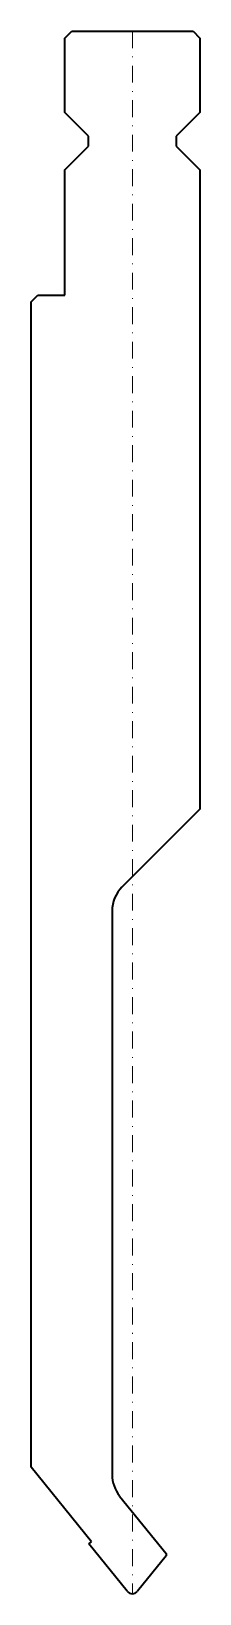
# Model space of a CAD drawing. Header units: millimetres. Extents: x -15 to 10, y 0 to 231.
import ezdxf

# ---------------------------------------------------------------- set-up
doc = ezdxf.new("R2010")
doc.units = ezdxf.units.MM
doc.header["$LTSCALE"] = 5
doc.linetypes.add('AUSGEZOGEN', pattern=[0])
doc.linetypes.add('DASHDOT', pattern=[1, 0.5, -0.25, 0, -0.25])
doc.layers.add('2', color=7, linetype='Continuous')

msp = doc.modelspace()

# ---------------------------------------------------------------- linework, layer by layer
at = {"layer": '2', "color": 7, "linetype": 'AUSGEZOGEN', "lineweight": 35}
for p, q in [((-10, 230), (-9, 231)), ((-10, 219), (-10, 230)), ((-9, 231), (9, 231)), ((9, 231), (10, 230)), ((10, 230), (10, 219)), ((-6.5, 215.5), (-10, 219)), ((10, 219), (6.5, 215.5)), ((-6.5, 214), (-6.5, 215.5)), ((6.5, 215.5), (6.5, 214)), ((-10, 210.5), (-6.5, 214)), ((6.5, 214), (10, 210.5)), ((-10, 192), (-10, 210.5)), ((10, 210.5), (10, 116)), ((-15.01, 191), (-14.01, 192)), ((-14.01, 192), (-10, 192)), ((-15.01, 18.73), (-15.01, 191)), ((10, 116), (-1.54, 104.46)), ((-3.01, 100.93), (-3.01, 17.6)), ((-6.05, 7.67), (-15.01, 18.73)), ((-1.89, 14.45), (4.99, 5.95)), ((-6.44, 7.36), (-6.05, 7.67)), ((-0.78, 0.37), (-6.44, 7.36)), ((4.99, 5.59), (0.77, 0.37)), ((4.99, 5.95), (4.99, 5.59))]:
    msp.add_line(p, q, dxfattribs=at)
at = {"layer": '2', "color": 7, "linetype": 'DASHDOT', "lineweight": 18}
msp.add_line((0, 231), (0, 0), dxfattribs=at)
at = {"layer": '2', "color": 7, "linetype": 'AUSGEZOGEN', "lineweight": 35}
for centre, radius, start, end in [((1.99, 100.93), 5, 135, 180), ((1.99, 17.6), 5, 180, 219), ((-0.01, 1), 1, 219, 321)]:
    msp.add_arc(centre, radius, start, end, dxfattribs=at)

doc.saveas('drawing.dxf')
